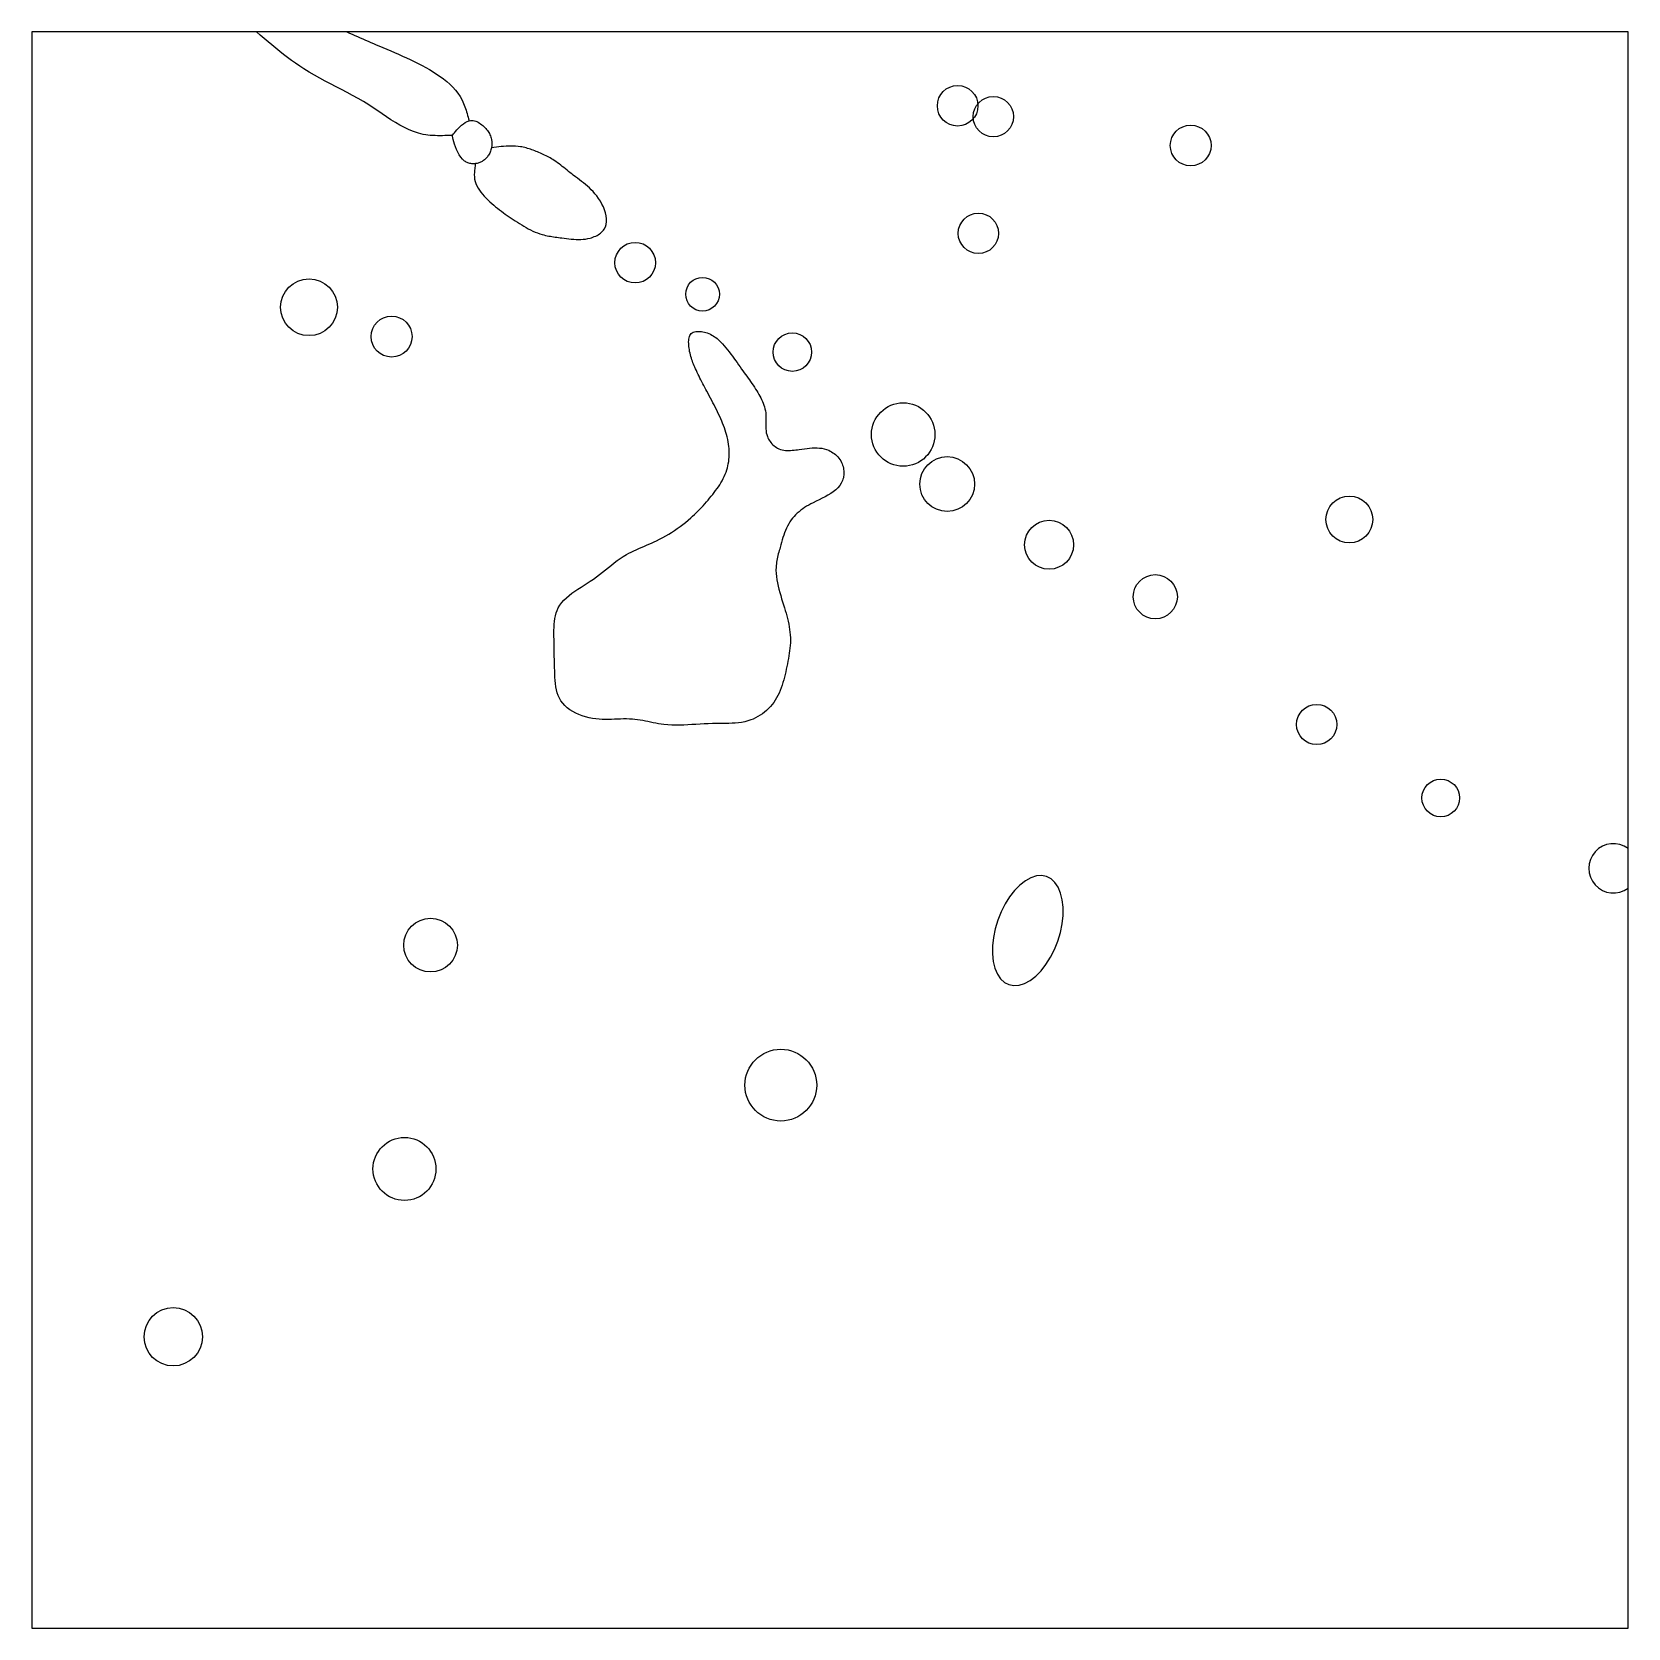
# Model space of a CAD drawing. Extents: x 192.99 to 195.77, y 179.38 to 182.16.
import ezdxf

# ---------------------------------------------------------------- set-up
doc = ezdxf.new("R2010")
doc.units = 0
for name, color, linetype in [('LAYER1', 9, 'CONTINUOUS'), ('LAYER42', 2, 'CONTINUOUS'), ('LAYER54', 9, 'CONTINUOUS'), ('LAYER8', 7, 'CONTINUOUS')]:
    doc.layers.add(name, color=color, linetype=linetype)

msp = doc.modelspace()

# ---------------------------------------------------------------- linework, layer by layer
at = {"layer": 'LAYER1', "color": 5, "linetype": 'CONTINUOUS'}
msp.add_lwpolyline([(192.9899, 182.1572), (192.9899, 179.38), (195.7671, 179.38), (195.7671, 182.1572), (192.9899, 182.1572)], dxfattribs=at)
at = {"layer": 'LAYER1', "color": 9, "linetype": 'CONTINUOUS'}
for points in [[(193.7211, 181.9772), (193.7169, 181.9771), (193.7126, 181.9769), (193.7083, 181.9767), (193.7041, 181.9766), (193.6998, 181.9766), (193.6956, 181.9766), (193.6914, 181.9767), (193.6873, 181.9769), (193.6831, 181.9772), (193.679, 181.9776), (193.675, 181.9782), (193.6709, 181.9789), (193.6624, 181.9809), (193.6541, 181.9837), (193.646, 181.987), (193.638, 181.9908), (193.6301, 181.9951), (193.6223, 181.9997), (193.6146, 182.0045), (193.6069, 182.0096), (193.5993, 182.0148), (193.5916, 182.02), (193.5839, 182.0251), (193.5762, 182.0302), (193.5668, 182.0359), (193.5574, 182.0414), (193.5479, 182.0467), (193.5383, 182.0519), (193.5287, 182.0569), (193.5192, 182.0618), (193.5096, 182.0668), (193.5002, 182.0718), (193.4907, 182.0768), (193.4814, 182.082), (193.4722, 182.0874), (193.4631, 182.093), (193.4559, 182.0977), (193.4487, 182.1026), (193.4417, 182.1076), (193.4347, 182.1128), (193.4278, 182.1181), (193.421, 182.1234), (193.4142, 182.1289), (193.4074, 182.1345), (193.4007, 182.1401), (193.394, 182.1458), (193.3873, 182.1514), (193.3807, 182.1572)], [(193.5381, 182.1572), (193.5427, 182.1551), (193.5473, 182.1531), (193.552, 182.151), (193.5566, 182.149), (193.5612, 182.1469), (193.5659, 182.1449), (193.5705, 182.1429), (193.5751, 182.1409), (193.5797, 182.1389), (193.5844, 182.1369), (193.589, 182.1349), (193.5936, 182.1329), (193.6005, 182.13), (193.6073, 182.1271), (193.6142, 182.1242), (193.621, 182.1213), (193.6279, 182.1183), (193.6347, 182.1153), (193.6415, 182.1122), (193.6483, 182.1091), (193.6551, 182.1058), (193.6619, 182.1024), (193.6687, 182.0989), (193.6754, 182.0952), (193.6817, 182.0916), (193.688, 182.0878), (193.6941, 182.0838), (193.7001, 182.0797), (193.706, 182.0753), (193.7116, 182.0708), (193.7169, 182.0661), (193.722, 182.0611), (193.7267, 182.0558), (193.731, 182.0504), (193.7349, 182.0446), (193.7383, 182.0386), (193.7397, 182.0358), (193.741, 182.0329), (193.7422, 182.03), (193.7433, 182.0271), (193.7443, 182.0241), (193.7453, 182.0211), (193.7462, 182.0181), (193.7471, 182.015), (193.748, 182.0119), (193.7488, 182.0088), (193.7496, 182.0057), (193.7505, 182.0026)]]:
    msp.add_lwpolyline(points, dxfattribs=at)
at = {"layer": 'LAYER42', "color": 2, "linetype": 'CONTINUOUS'}
msp.add_lwpolyline([(195.7671, 179.38), (195.7671, 179.38)], dxfattribs=at)
at = {"layer": 'LAYER54', "color": 9, "linetype": 'CONTINUOUS'}
for points in [[(193.7211, 181.9772), (193.721, 181.9773), (193.7209, 181.9773), (193.7207, 181.9773), (193.7207, 181.9772), (193.7206, 181.9771), (193.7206, 181.9771), (193.7206, 181.977), (193.7206, 181.977), (193.7207, 181.977), (193.7208, 181.977), (193.7209, 181.9771), (193.7211, 181.9772), (193.722, 181.9782), (193.7234, 181.9797), (193.725, 181.9817), (193.727, 181.9841), (193.7293, 181.9867), (193.7319, 181.9895), (193.7347, 181.9923), (193.7376, 181.995), (193.7407, 181.9975), (193.7439, 181.9996), (193.7472, 182.0014), (193.7505, 182.0026), (193.7528, 182.003), (193.7552, 182.0032), (193.7575, 182.003), (193.7598, 182.0026), (193.762, 182.0019), (193.7643, 182.0011), (193.7664, 182), (193.7685, 181.9987), (193.7706, 181.9973), (193.7726, 181.9958), (193.7745, 181.9942), (193.7763, 181.9925), (193.778, 181.9908), (193.7795, 181.9892), (193.781, 181.9875), (193.7823, 181.9857), (193.7836, 181.9839), (193.7848, 181.982), (193.7859, 181.9802), (193.7868, 181.9782), (193.7877, 181.9763), (193.7884, 181.9743), (193.789, 181.9722), (193.7895, 181.9701), (193.7897, 181.969), (193.7899, 181.9678), (193.7901, 181.9666), (193.7902, 181.9653), (193.7902, 181.9641), (193.7902, 181.9629), (193.7902, 181.9617), (193.7902, 181.9605), (193.7901, 181.9593), (193.7899, 181.958), (193.7897, 181.9568), (193.7895, 181.9556), (193.7891, 181.9537), (193.7886, 181.9518), (193.7879, 181.95), (193.7872, 181.9482), (193.7864, 181.9464), (193.7855, 181.9447), (193.7845, 181.943), (193.7834, 181.9414), (193.7823, 181.9399), (193.781, 181.9384), (193.7797, 181.937), (193.7783, 181.9357), (193.7771, 181.9347), (193.7759, 181.9337), (193.7746, 181.9329), (193.7733, 181.932), (193.7719, 181.9313), (193.7705, 181.9306), (193.7691, 181.93), (193.7677, 181.9294), (193.7662, 181.929), (193.7647, 181.9285), (193.7632, 181.9282), (193.7617, 181.928), (193.76, 181.9278), (193.7584, 181.9277), (193.7567, 181.9277), (193.7551, 181.9278), (193.7534, 181.928), (193.7518, 181.9283), (193.7502, 181.9288), (193.7486, 181.9293), (193.7471, 181.9299), (193.7456, 181.9307), (193.7441, 181.9316), (193.7426, 181.9326), (193.7392, 181.9356), (193.7362, 181.9393), (193.7334, 181.9435), (193.7309, 181.948), (193.7288, 181.9526), (193.7269, 181.9573), (193.7253, 181.9619), (193.724, 181.9661), (193.7229, 181.97), (193.7221, 181.9732), (193.7215, 181.9757), (193.7211, 181.9772)], [(193.7617, 181.928), (193.7613, 181.9257), (193.761, 181.9234), (193.7606, 181.9211), (193.7603, 181.9189), (193.7601, 181.9166), (193.7599, 181.9144), (193.7597, 181.9121), (193.7596, 181.9099), (193.7596, 181.9077), (193.7597, 181.9055), (193.7599, 181.9034), (193.7602, 181.9012), (193.7611, 181.8972), (193.7624, 181.8932), (193.7641, 181.8893), (193.7661, 181.8855), (193.7685, 181.8818), (193.771, 181.8783), (193.7738, 181.8748), (193.7769, 181.8714), (193.78, 181.868), (193.7833, 181.8648), (193.7866, 181.8617), (193.79, 181.8587), (193.7934, 181.8559), (193.7967, 181.8531), (193.8, 181.8504), (193.8034, 181.8477), (193.8068, 181.8452), (193.8102, 181.8427), (193.8136, 181.8402), (193.817, 181.8378), (193.8205, 181.8354), (193.824, 181.833), (193.8275, 181.8307), (193.831, 181.8284), (193.8347, 181.826), (193.8384, 181.8236), (193.8421, 181.8213), (193.8459, 181.819), (193.8497, 181.8168), (193.8536, 181.8147), (193.8575, 181.8127), (193.8614, 181.8108), (193.8654, 181.809), (193.8695, 181.8074), (193.8736, 181.806), (193.8777, 181.8047), (193.8805, 181.8039), (193.8833, 181.8032), (193.8862, 181.8026), (193.889, 181.8021), (193.8919, 181.8016), (193.8947, 181.8011), (193.8976, 181.8007), (193.9005, 181.8003), (193.9034, 181.7999), (193.9063, 181.7996), (193.9092, 181.7992), (193.9121, 181.7988), (193.9162, 181.7983), (193.9203, 181.7978), (193.9243, 181.7973), (193.9284, 181.7968), (193.9325, 181.7965), (193.9366, 181.7962), (193.9406, 181.7961), (193.9447, 181.7961), (193.9488, 181.7964), (193.9529, 181.7968), (193.957, 181.7975), (193.9611, 181.7985), (193.9636, 181.7992), (193.966, 181.8), (193.9684, 181.801), (193.9708, 181.802), (193.9731, 181.8031), (193.9753, 181.8044), (193.9774, 181.8057), (193.9794, 181.8072), (193.9812, 181.8087), (193.9829, 181.8104), (193.9845, 181.8121), (193.9858, 181.8139), (193.9879, 181.818), (193.9893, 181.8224), (193.9899, 181.8271), (193.9899, 181.832), (193.9892, 181.8371), (193.988, 181.8422), (193.9863, 181.8474), (193.9842, 181.8526), (193.9817, 181.8577), (193.9789, 181.8627), (193.9758, 181.8674), (193.9726, 181.8719), (193.9695, 181.8757), (193.9664, 181.8793), (193.9632, 181.8827), (193.9598, 181.8858), (193.9565, 181.8888), (193.953, 181.8917), (193.9495, 181.8945), (193.946, 181.8972), (193.9425, 181.8999), (193.939, 181.9025), (193.9354, 181.9052), (193.9319, 181.9079), (193.9292, 181.91), (193.9264, 181.9122), (193.9237, 181.9144), (193.921, 181.9167), (193.9182, 181.9189), (193.9155, 181.9211), (193.9127, 181.9233), (193.9099, 181.9255), (193.9071, 181.9276), (193.9042, 181.9297), (193.9013, 181.9317), (193.8984, 181.9337), (193.8961, 181.9351), (193.8938, 181.9365), (193.8915, 181.9379), (193.8891, 181.9392), (193.8868, 181.9405), (193.8844, 181.9417), (193.8819, 181.9429), (193.8795, 181.9441), (193.877, 181.9452), (193.8746, 181.9463), (193.8721, 181.9474), (193.8696, 181.9484), (193.8672, 181.9494), (193.8647, 181.9504), (193.8623, 181.9513), (193.8598, 181.9522), (193.8574, 181.953), (193.8549, 181.9539), (193.8524, 181.9546), (193.8499, 181.9553), (193.8474, 181.956), (193.8449, 181.9566), (193.8423, 181.9571), (193.8398, 181.9575), (193.8357, 181.9581), (193.8315, 181.9584), (193.8274, 181.9586), (193.8232, 181.9587), (193.819, 181.9586), (193.8148, 181.9584), (193.8107, 181.9581), (193.8064, 181.9577), (193.8022, 181.9572), (193.798, 181.9567), (193.7937, 181.9562), (193.7895, 181.9556)]]:
    msp.add_lwpolyline(points, dxfattribs=at)
for centre, radius in [((194.0395, 181.7557), 0.0353), ((194.1567, 181.7008), 0.0293), ((194.313, 181.6001), 0.0335), ((194.5059, 181.4567), 0.0552), ((194.5825, 181.3705), 0.0477), ((194.7597, 181.2649), 0.0425), ((194.9445, 181.1745), 0.0384), ((195.2253, 180.9522), 0.035), ((195.4412, 180.8243), 0.0328)]:
    msp.add_circle(centre, radius, dxfattribs=at)
msp.add_arc((195.7417, 180.7019), 0.0429, 53.7867, -53.8152, dxfattribs=at)
at = {"layer": 'LAYER8', "color": 7, "linetype": 'CONTINUOUS'}
for points in [[(193.8994, 181.057), (193.8992, 181.0601), (193.899, 181.0632), (193.8989, 181.0664), (193.8988, 181.0695), (193.8987, 181.0726), (193.8986, 181.0757), (193.8986, 181.0789), (193.8986, 181.082), (193.8985, 181.0852), (193.8985, 181.0884), (193.8985, 181.0916), (193.8984, 181.0949), (193.8983, 181.1001), (193.8982, 181.1054), (193.8981, 181.1107), (193.8982, 181.116), (193.8983, 181.1213), (193.8986, 181.1265), (193.899, 181.1316), (193.8997, 181.1366), (193.9007, 181.1415), (193.9019, 181.1462), (193.9035, 181.1507), (193.9055, 181.155), (193.9084, 181.1599), (193.9118, 181.1644), (193.9156, 181.1687), (193.9199, 181.1728), (193.9246, 181.1767), (193.9295, 181.1804), (193.9346, 181.184), (193.9399, 181.1875), (193.9453, 181.1909), (193.9507, 181.1944), (193.9561, 181.1979), (193.9614, 181.2014), (193.9669, 181.2053), (193.9723, 181.2093), (193.9776, 181.2134), (193.9828, 181.2175), (193.9879, 181.2215), (193.993, 181.2256), (193.9981, 181.2296), (194.0032, 181.2335), (194.0083, 181.2373), (194.0136, 181.241), (194.0189, 181.2445), (194.0244, 181.2478), (194.0285, 181.2501), (194.0327, 181.2522), (194.037, 181.2543), (194.0413, 181.2563), (194.0457, 181.2583), (194.0501, 181.2602), (194.0546, 181.2621), (194.059, 181.264), (194.0634, 181.2659), (194.0679, 181.2679), (194.0723, 181.2699), (194.0767, 181.2719), (194.0821, 181.2746), (194.0874, 181.2774), (194.0926, 181.2803), (194.0978, 181.2833), (194.1029, 181.2865), (194.1079, 181.2898), (194.1128, 181.2931), (194.1176, 181.2966), (194.1224, 181.3002), (194.1271, 181.3039), (194.1317, 181.3077), (194.1362, 181.3116), (194.1394, 181.3145), (194.1425, 181.3174), (194.1457, 181.3204), (194.1487, 181.3235), (194.1517, 181.3265), (194.1547, 181.3297), (194.1577, 181.3328), (194.1606, 181.336), (194.1635, 181.3393), (194.1663, 181.3425), (194.1691, 181.3459), (194.1718, 181.3492), (194.1745, 181.3525), (194.177, 181.3558), (194.1795, 181.3591), (194.182, 181.3625), (194.1844, 181.3659), (194.1866, 181.3694), (194.1888, 181.3729), (194.1909, 181.3764), (194.1928, 181.3801), (194.1946, 181.3838), (194.1962, 181.3876), (194.1977, 181.3914), (194.1989, 181.395), (194.1999, 181.3986), (194.2008, 181.4022), (194.2016, 181.4059), (194.2022, 181.4096), (194.2027, 181.4133), (194.203, 181.4171), (194.2032, 181.4209), (194.2033, 181.4247), (194.2032, 181.4284), (194.203, 181.4322), (194.2027, 181.4359), (194.2021, 181.4401), (194.2015, 181.4442), (194.2006, 181.4483), (194.1997, 181.4524), (194.1986, 181.4565), (194.1974, 181.4605), (194.1961, 181.4644), (194.1947, 181.4684), (194.1933, 181.4723), (194.1917, 181.4762), (194.1901, 181.4801), (194.1884, 181.4839), (194.1866, 181.488), (194.1847, 181.4921), (194.1828, 181.4961), (194.1809, 181.5002), (194.1789, 181.5042), (194.1768, 181.5082), (194.1748, 181.5121), (194.1727, 181.5161), (194.1706, 181.5201), (194.1685, 181.524), (194.1664, 181.528), (194.1643, 181.532), (194.1625, 181.5353), (194.1608, 181.5385), (194.1591, 181.5418), (194.1573, 181.5451), (194.1556, 181.5483), (194.1539, 181.5516), (194.1523, 181.5549), (194.1507, 181.5581), (194.149, 181.5614), (194.1475, 181.5647), (194.146, 181.5679), (194.1445, 181.5711), (194.1433, 181.5737), (194.1422, 181.5763), (194.1412, 181.5789), (194.1401, 181.5815), (194.1391, 181.5842), (194.1382, 181.5869), (194.1373, 181.5897), (194.1365, 181.5925), (194.1357, 181.5954), (194.135, 181.5984), (194.1343, 181.6014), (194.1338, 181.6046), (194.1333, 181.6072), (194.133, 181.6099), (194.1327, 181.6125), (194.1326, 181.6152), (194.1325, 181.6178), (194.1326, 181.6203), (194.1329, 181.6228), (194.1333, 181.6251), (194.1339, 181.6272), (194.1348, 181.6292), (194.1358, 181.6309), (194.1372, 181.6324), (194.1387, 181.6337), (194.1406, 181.6346), (194.1426, 181.6353), (194.1448, 181.6358), (194.1472, 181.6361), (194.1496, 181.6362), (194.1522, 181.6361), (194.1548, 181.6358), (194.1574, 181.6354), (194.16, 181.6348), (194.1625, 181.6342), (194.165, 181.6334), (194.1678, 181.6323), (194.1705, 181.6311), (194.173, 181.6298), (194.1754, 181.6284), (194.1777, 181.6269), (194.1799, 181.6253), (194.182, 181.6236), (194.184, 181.6219), (194.186, 181.62), (194.1879, 181.6182), (194.1898, 181.6162), (194.1916, 181.6143), (194.1946, 181.6109), (194.1975, 181.6074), (194.2004, 181.6039), (194.2032, 181.6003), (194.206, 181.5967), (194.2087, 181.593), (194.2114, 181.5893), (194.214, 181.5856), (194.2167, 181.5818), (194.2193, 181.5781), (194.222, 181.5743), (194.2246, 181.5706), (194.2269, 181.5674), (194.2291, 181.5643), (194.2314, 181.5612), (194.2337, 181.5581), (194.2359, 181.5549), (194.2382, 181.5518), (194.2404, 181.5487), (194.2426, 181.5455), (194.2448, 181.5423), (194.247, 181.5391), (194.2491, 181.5358), (194.2512, 181.5325), (194.253, 181.5296), (194.2547, 181.5266), (194.2565, 181.5235), (194.2581, 181.5205), (194.2596, 181.5174), (194.261, 181.5142), (194.2623, 181.511), (194.2635, 181.5078), (194.2645, 181.5046), (194.2654, 181.5013), (194.2661, 181.4979), (194.2666, 181.4946), (194.2669, 181.4911), (194.267, 181.4876), (194.267, 181.4841), (194.2669, 181.4806), (194.2668, 181.4771), (194.2668, 181.4736), (194.2668, 181.4701), (194.2669, 181.4667), (194.2672, 181.4633), (194.2677, 181.4599), (194.2684, 181.4566), (194.2695, 181.4533), (194.2704, 181.451), (194.2716, 181.4488), (194.2728, 181.4467), (194.2743, 181.4446), (194.2758, 181.4426), (194.2775, 181.4407), (194.2793, 181.4389), (194.2812, 181.4372), (194.2832, 181.4357), (194.2852, 181.4343), (194.2873, 181.4331), (194.2895, 181.432), (194.2923, 181.4309), (194.295, 181.4301), (194.2979, 181.4295), (194.3008, 181.4291), (194.3037, 181.4289), (194.3067, 181.4289), (194.3097, 181.429), (194.3128, 181.4292), (194.3159, 181.4294), (194.3189, 181.4298), (194.322, 181.4302), (194.3251, 181.4307), (194.3296, 181.4313), (194.3341, 181.4319), (194.3385, 181.4325), (194.343, 181.433), (194.3474, 181.4333), (194.3517, 181.4335), (194.356, 181.4335), (194.3602, 181.4332), (194.3644, 181.4327), (194.3685, 181.4319), (194.3725, 181.4307), (194.3764, 181.4292), (194.3789, 181.428), (194.3813, 181.4267), (194.3837, 181.4251), (194.3859, 181.4235), (194.3881, 181.4217), (194.3902, 181.4197), (194.3921, 181.4177), (194.3939, 181.4155), (194.3956, 181.4132), (194.3971, 181.4108), (194.3985, 181.4082), (194.3996, 181.4056), (194.4005, 181.4033), (194.4012, 181.4008), (194.4018, 181.3984), (194.4022, 181.3959), (194.4025, 181.3934), (194.4026, 181.3909), (194.4026, 181.3884), (194.4024, 181.386), (194.4021, 181.3836), (194.4017, 181.3812)], [(194.4017, 181.3812), (194.4011, 181.3789), (194.4003, 181.3767), (194.3982, 181.372), (194.3955, 181.3678), (194.3922, 181.364), (194.3884, 181.3604), (194.3842, 181.3571), (194.3797, 181.3541), (194.3749, 181.3512), (194.3699, 181.3485), (194.3647, 181.3459), (194.3595, 181.3433), (194.3542, 181.3407), (194.3491, 181.338), (194.3453, 181.336), (194.3416, 181.3339), (194.3379, 181.3318), (194.3344, 181.3295), (194.331, 181.3272), (194.3277, 181.3248), (194.3246, 181.3224), (194.3215, 181.3198), (194.3187, 181.3171), (194.316, 181.3142), (194.3134, 181.3113), (194.3111, 181.3082), (194.3087, 181.3048), (194.3066, 181.3012), (194.3046, 181.2975), (194.3028, 181.2936), (194.3011, 181.2897), (194.2995, 181.2856), (194.2981, 181.2815), (194.2967, 181.2774), (194.2954, 181.2732), (194.2942, 181.2689), (194.293, 181.2647), (194.2918, 181.2604), (194.291, 181.2575), (194.2902, 181.2547), (194.2894, 181.2518), (194.2886, 181.2489), (194.2879, 181.246), (194.2872, 181.2431), (194.2866, 181.2403), (194.2861, 181.2374), (194.2856, 181.2345), (194.2852, 181.2317), (194.2849, 181.2288), (194.2846, 181.2259), (194.2845, 181.2205), (194.2847, 181.215), (194.2852, 181.2095), (194.2859, 181.204), (194.2869, 181.1985), (194.2882, 181.1931), (194.2896, 181.1876), (194.2911, 181.1821), (194.2927, 181.1766), (194.2944, 181.1711), (194.2961, 181.1656), (194.2978, 181.1602), (194.2993, 181.1554), (194.3007, 181.1507), (194.3021, 181.1459), (194.3034, 181.1412), (194.3046, 181.1365), (194.3057, 181.1317), (194.3067, 181.127), (194.3076, 181.1223), (194.3083, 181.1175), (194.3089, 181.1127), (194.3093, 181.108), (194.3095, 181.1032), (194.3096, 181.0987), (194.3095, 181.0942), (194.3092, 181.0896), (194.3088, 181.0851), (194.3083, 181.0806), (194.3077, 181.076), (194.307, 181.0715), (194.3062, 181.0669), (194.3053, 181.0624), (194.3044, 181.0578), (194.3034, 181.0533), (194.3024, 181.0487), (194.3014, 181.0439), (194.3003, 181.0392), (194.2992, 181.0344), (194.2979, 181.0297), (194.2966, 181.025), (194.2952, 181.0204), (194.2937, 181.0158), (194.2919, 181.0113), (194.2901, 181.0069), (194.288, 181.0026), (194.2857, 180.9984), (194.2832, 180.9943), (194.2805, 180.9905), (194.2777, 180.9868), (194.2747, 180.9833), (194.2715, 180.98), (194.2681, 180.9768), (194.2646, 180.9738), (194.2609, 180.9709), (194.257, 180.9683), (194.2531, 180.9659), (194.2491, 180.9637), (194.2449, 180.9617), (194.2407, 180.96), (194.2355, 180.9583), (194.2301, 180.9569), (194.2247, 180.9558), (194.2191, 180.955), (194.2136, 180.9545), (194.208, 180.9542), (194.2023, 180.954), (194.1966, 180.9539), (194.1909, 180.9539), (194.1852, 180.9539), (194.1795, 180.9539), (194.1738, 180.9538), (194.1666, 180.9536), (194.1595, 180.9532), (194.1524, 180.9528), (194.1453, 180.9523), (194.1382, 180.9519), (194.1312, 180.9514), (194.1241, 180.9511), (194.1171, 180.9509), (194.1101, 180.9509), (194.1031, 180.951), (194.0961, 180.9514), (194.0891, 180.9521), (194.0846, 180.9527), (194.08, 180.9535), (194.0755, 180.9543), (194.0709, 180.9552), (194.0664, 180.9561), (194.0618, 180.9571), (194.0573, 180.958), (194.0527, 180.9589), (194.0482, 180.9597), (194.0437, 180.9604), (194.0392, 180.961), (194.0346, 180.9614), (194.0294, 180.9617), (194.0242, 180.9619), (194.019, 180.9618), (194.0138, 180.9617), (194.0086, 180.9615), (194.0033, 180.9613), (193.9981, 180.9611), (193.9928, 180.9609), (193.9874, 180.9609), (193.982, 180.961), (193.9766, 180.9613), (193.9711, 180.9618), (193.9652, 180.9627), (193.9592, 180.9639), (193.9532, 180.9654), (193.9474, 180.9672), (193.9417, 180.9694), (193.9362, 180.9718), (193.9309, 180.9746), (193.9259, 180.9778), (193.9213, 180.9812), (193.9171, 180.985), (193.9134, 180.989), (193.9101, 180.9935), (193.9076, 180.9979), (193.9055, 181.0026), (193.9038, 181.0075), (193.9024, 181.0126), (193.9014, 181.0179), (193.9007, 181.0234), (193.9001, 181.0289), (193.8998, 181.0345), (193.8996, 181.0401), (193.8995, 181.0458), (193.8994, 181.0515), (193.8994, 181.057)], [(194.7749, 180.5754), (194.7793, 180.5903), (194.7824, 180.6053), (194.784, 180.62), (194.7841, 180.6341), (194.7827, 180.6472), (194.7798, 180.6589), (194.7755, 180.6691), (194.7699, 180.6774), (194.7631, 180.6836), (194.7553, 180.6876), (194.7467, 180.6893), (194.7376, 180.6886), (194.728, 180.6856), (194.7184, 180.6803), (194.7088, 180.6729), (194.6996, 180.6635), (194.6909, 180.6524), (194.683, 180.6399), (194.6761, 180.6262), (194.6703, 180.6117), (194.6659, 180.5968), (194.6628, 180.5818), (194.6612, 180.5671), (194.6611, 180.553), (194.6625, 180.5399), (194.6654, 180.5282), (194.6697, 180.518), (194.6753, 180.5098), (194.6821, 180.5035), (194.6899, 180.4995), (194.6985, 180.4978), (194.7076, 180.4985), (194.7172, 180.5015), (194.7269, 180.5068), (194.7364, 180.5142), (194.7457, 180.5236), (194.7543, 180.5347), (194.7622, 180.5472), (194.7691, 180.5609), (194.7749, 180.5754)]]:
    msp.add_lwpolyline(points, dxfattribs=at)
for centre, radius in [((194.6006, 182.0287), 0.0353), ((194.6626, 182.0098), 0.0351), ((195.0061, 181.9596), 0.0355), ((194.6367, 181.8067), 0.0351), ((193.472, 181.6782), 0.0494), ((193.6157, 181.6271), 0.0356), ((195.2822, 181.3088), 0.0407), ((193.6835, 180.5683), 0.0467), ((194.2929, 180.3247), 0.0625), ((193.6381, 180.1788), 0.0548), ((193.2358, 179.8868), 0.0507)]:
    msp.add_circle(centre, radius, dxfattribs=at)

doc.saveas('drawing.dxf')
